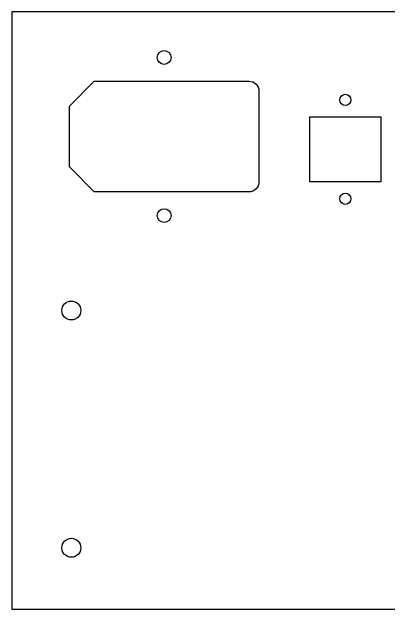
# Model space of a CAD drawing. Header units: millimetres. Extents: x 0 to 180, y 0 to 151.
# Drawn here: x 0 to 95, y 0 to 151 of the extents above; entities that cross this region are included whole.
import ezdxf

# ---------------------------------------------------------------- set-up
doc = ezdxf.new("R2010")
doc.units = ezdxf.units.MM

msp = doc.modelspace()

# ---------------------------------------------------------------- linework, layer by layer
for points in [[(0, 0), (180, 0), (180, 151), (0, 151)], [(75.23, 108), (75.23, 124.5), (93.23, 124.5), (93.23, 108)]]:
    msp.add_lwpolyline(points, close=True)
msp.add_lwpolyline([(59.9, 133.5, -0.414214), (62.4, 131), (62.4, 108, -0.414214), (59.9, 105.5), (20.79, 105.5), (14.5, 111.79), (14.5, 127.21), (20.79, 133.5)], format="xyb", close=True)
for centre, radius in [((38.45, 139.5), 1.75), ((84.23, 128.75), 1.42), ((84.23, 103.75), 1.42), ((38.45, 99.5), 1.75), ((15, 75.5), 2.4), ((15, 15.5), 2.4)]:
    msp.add_circle(centre, radius)

doc.saveas('drawing.dxf')
